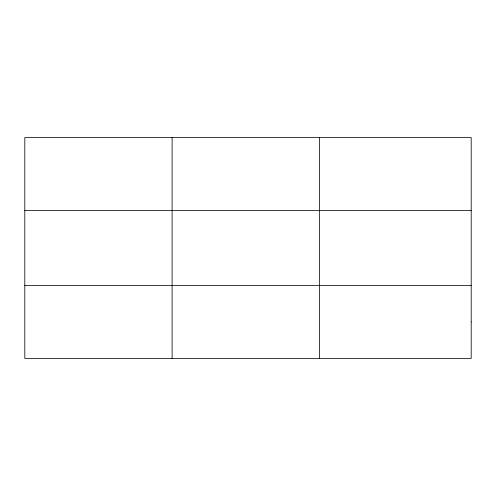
<?xml version="1.0" encoding="UTF-8"?>
<svg xmlns="http://www.w3.org/2000/svg" width="496" height="496" viewBox="0 0 496 496"><rect width="100%" height="100%" fill="white"/><g stroke="black" fill="none" stroke-linecap="round" stroke-linejoin="round"><path stroke-width="0.74" d="M172.112 137.59L172.112 358.41M319.424 137.59L319.424 358.41M24.8 210.459L471.2 210.459M24.8 285.541L471.2 285.541M471.2 321.972L471.2 358.41L24.8 358.41L24.8 137.59L471.2 137.59L471.2 321.972"/></g></svg>
